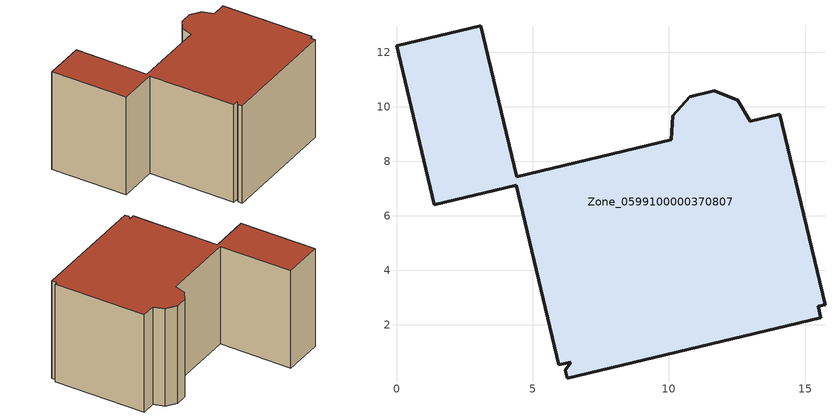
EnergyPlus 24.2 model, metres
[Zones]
Zone_0599100000370807
 floor ground (C_G): 6.2,0.33 6.39,0.62 5.96,0.53 4.39,7.13 1.38,6.41 0,12.25 3.1,12.98 4.42,7.44 10.08,8.79 10.15,9.68 10.77,10.38 11.67,10.59 12.53,10.24 12.99,9.48 14.07,9.73 15.73,2.74 15.49,2.68 15.58,2.27 6.27,0.04 z0
 wall outside (C_F): 11.67,10.59 10.77,10.38 10.15,9.68 10.08,8.79 4.42,7.44 3.1,12.98 0,12.25 1.38,6.41 4.39,7.13 5.96,0.53 6.39,0.62 6.2,0.33 6.27,0.04 15.58,2.27 15.49,2.68 15.73,2.74 14.07,9.73 12.99,9.48 12.53,10.24 11.67,10.59 z0:8
 roof outside (C_R): 6.39,0.62 6.2,0.33 6.27,0.04 15.58,2.27 15.49,2.68 15.73,2.74 14.07,9.73 12.99,9.48 12.53,10.24 11.67,10.59 10.77,10.38 10.15,9.68 10.08,8.79 4.42,7.44 3.1,12.98 0,12.25 1.38,6.41 4.39,7.13 5.96,0.53 z8
[BUILDING]
Pand.0599100000370807: North Axis=0; Terrain=City; Loads Convergence Tolerance Value=0.04; Temperature Convergence Tolerance Value=0.4; Solar Distribution=FullExterior; Maximum Number of Warmup Days=25; Minimum Number of Warmup Days=1
[Site:Location]
Rotterdam.The.Hague.AP_ZH_NLD Design_Conditions: Latitude=51.96; Longitude=4.45; Time Zone=1; Elevation=-4.5
[SITE:GROUNDTEMPERATURE:BUILDINGSURFACE]
18, 18, 18, 18, 18, 18, 18, 18, 18, 18, 18, 18
[MATERIAL] Thermal Absorptance=0.9; Solar Absorptance=0.7; Visible Absorptance=0.7
Name | Roughness | Thickness | Conductivity | Density | Specific Heat
G.D.1992-2005 | MediumSmooth | 0.15 | 0.06 | 540 | 1210
F.D.1992-2005 | Rough | 0.3 | 0.12 | 1920 | 840
R.D.1992-2005 | MediumRough | 0.2 | 0.08 | 1500 | 1000
[CONSTRUCTION]
C_G: G.D.1992-2005
C_F: F.D.1992-2005
C_R: R.D.1992-2005
[ZONE]
Zone_0599100000370807: Type=1; Multiplier=1; Ceiling Height=Autocalculate; Volume=Autocalculate; Floor Area=autocalculate; Part of Total Floor Area=Yes
[ZONEINFILTRATION:DESIGNFLOWRATE]
Infil_Zone_0599100000370807: Zone or ZoneList or Space or SpaceList=Zone_0599100000370807; Schedule=AlwaysOn; Design Flow Rate Calculation Method=Flow/Area; Flow Rate per Floor Area=0.0021; Constant Term Coefficient=1; Temperature Term Coefficient=0; Velocity Term Coefficient=0; Velocity Squared Term Coefficient=0
[HVACTEMPLATE:ZONE:IDEALLOADSAIRSYSTEM]
Zone_0599100000370807: Maximum Heating Supply Air Temperature=50; Minimum Cooling Supply Air Temperature=13; Maximum Heating Supply Air Humidity Ratio=0.0156; Minimum Cooling Supply Air Humidity Ratio=0.0077; Heating Limit=NoLimit; Cooling Limit=NoLimit; Dehumidification Control Type=ConstantSensibleHeatRatio; Cooling Sensible Heat Ratio=0.7; Dehumidification Setpoint=60; Humidification Control Type=None; Humidification Setpoint=30; Outdoor Air Method=None; Outdoor Air Flow Rate per Person=0.00944; Outdoor Air Flow Rate per Zone Floor Area=0; Outdoor Air Flow Rate per Zone=0; Demand Controlled Ventilation Type=None; Outdoor Air Economizer Type=NoEconomizer; Heat Recovery Type=None; Sensible Heat Recovery Effectiveness=0.7; Latent Heat Recovery Effectiveness=0.65
[ZONECONTROL:THERMOSTAT]
ThermostatControl_Zone_0599100000370807: Zone or ZoneList=Zone_0599100000370807; Control Type Schedule=DualSetpointControlType; Control 1=Thermostat_Zone_0599100000370807; Temperature Difference Between Cutout And Setpoint=0
[THERMOSTATSETPOINT:DUALSETPOINT]
Thermostat_Zone_0599100000370807: Heating Setpoint Temperature Schedule=HeatingSetpoint_Zone_0599100000370807; Cooling Setpoint Temperature Schedule=CoolingSetpoint_Zone_0599100000370807
[SCHEDULE:COMPACT]
HeatingSetpoint_Zone_0599100000370807: Through: 12/31, For: AllDays, Until: 24:00, 21
CoolingSetpoint_Zone_0599100000370807: Through: 12/31, For: AllDays, Until: 24:00, 24
DualSetpointControlType: Through: 12/31, For: AllDays, Until: 24:00, 4
AlwaysOn: Through: 12/31, For: AllDays, Until: 24:00, 1
